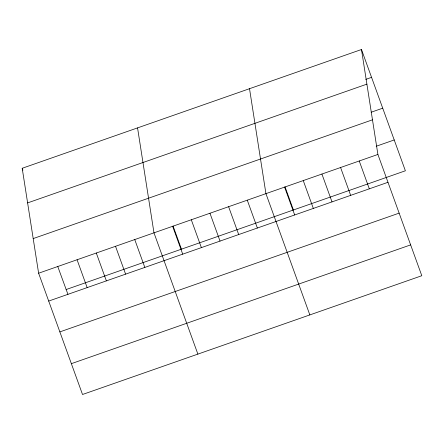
<?xml version="1.0" encoding="UTF-8"?>
<svg xmlns="http://www.w3.org/2000/svg" width="444" height="444" viewBox="0 0 444 444"><rect width="100%" height="100%" fill="white"/><g stroke="black" fill="none" stroke-linecap="round" stroke-linejoin="round"><path stroke-width="0.67" d="M361.477 49.506L377.9 154.451L421.8 275.724L82.523 394.494L38.617 273.215L22.2 168.276L361.477 49.506L405.383 170.785L66.1 289.549M365.767 79.382L371.561 77.356M27.617 202.902L366.899 84.138M371.14 112.243L382.722 108.186M33.2 238.583L372.483 119.819M376.201 146.259L394.222 139.954M38.617 273.215L377.9 154.451M48.701 301.065L387.978 182.301M59.862 331.896L399.139 213.131M71.362 363.658L410.639 244.894M359.24 160.983L369.319 188.833M340.576 167.516L350.66 195.36M321.917 174.048L332.001 201.892M303.258 180.58L313.336 208.425M285.048 186.852L293.417 209.979M284.598 187.113L294.677 214.957M309.84 314.918L265.934 193.645L249.517 88.7M247.275 200.177L257.359 228.022M228.616 206.71L238.694 234.554M209.957 213.242L220.035 241.086M191.297 219.774L201.376 247.619M173.088 226.046L181.457 249.167M172.633 226.301L182.717 254.151M197.874 354.112L153.974 232.834L137.557 127.894M134.748 239.566L144.827 267.416M115.523 246.298L125.602 274.142M96.298 253.025L106.377 280.874M77.073 259.757L87.152 287.601M22.2 168.276L22.905 170.219M57.731 266.428L67.926 294.333"/></g></svg>
